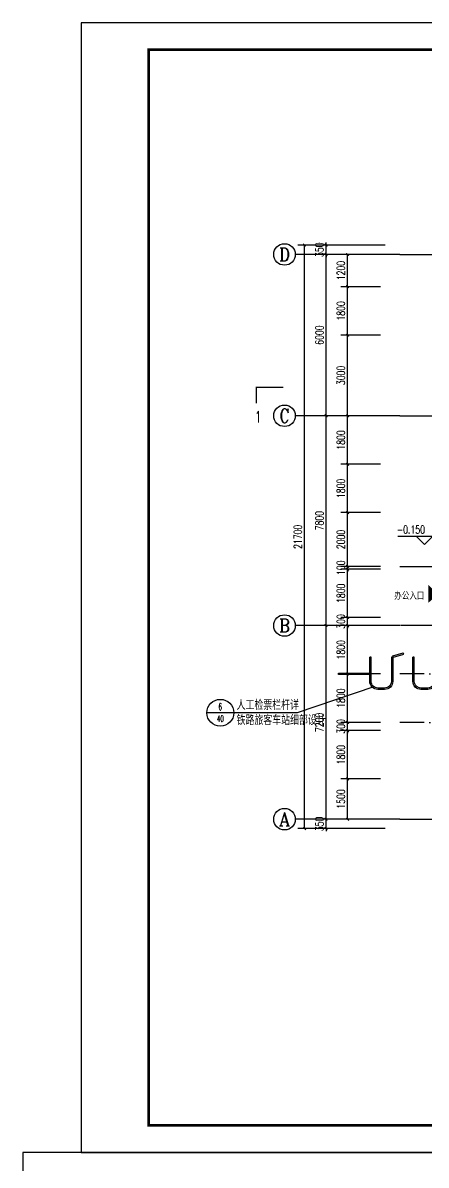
# Model space of a CAD drawing. Extents: x 63793 to 231107, y 20849 to 337643.
# Drawn here: x 124837 to 139816, y 207767 to 250242 of the extents above; entities that cross this region are included whole.
import ezdxf
from ezdxf.enums import TextEntityAlignment as Align

# ---------------------------------------------------------------- set-up
doc = ezdxf.new("R2010")
doc.units = 0
doc.header["$LTSCALE"] = 1000
doc.header["$MEASUREMENT"] = 0
doc.linetypes.add('DOTE', pattern=[2.42, 2, -0.2, 0.02, -0.2])
for name, color, linetype in [('AXIS', 3, 'Continuous'), ('AXIS_TEXT', 7, 'Continuous'), ('DIM_ELEV', 3, 'Continuous'), ('DIM_IDEN', 3, 'Continuous'), ('DIM_SYMB', 3, 'Continuous'), ('DOTE', 1, 'DOTE'), ('HX', 1, 'Continuous'), ('PUB_DIM', 3, 'Continuous'), ('PUB_TEXT', 7, 'Continuous'), ('PUB_TITLE', 4, 'Continuous'), ('WINDOW', 4, 'Continuous')]:
    doc.layers.add(name, color=color, linetype=linetype)
doc.styles.add('_HZTXT', font='txt.shx', dxfattribs={"width": 0.7, "bigfont": 'HZTXT.shx'})
doc.styles.add('_TCH_AXIS', font='COMPLEX', dxfattribs={"bigfont": 'GBCBIG'})
doc.styles.add('_TCH_DIM', font='SIMPLEX', dxfattribs={"bigfont": 'GBCBIG'})
doc.styles.add('_TCH_DIM_T3', font='SIMPLEX', dxfattribs={"width": 0.705882, "bigfont": 'GBCBIG'})
doc.styles.add('_TCH_LABEL', font='COMPLEX', dxfattribs={"bigfont": 'GBCBIG'})
doc.styles.add('COMPLEX', font='COMPLEX')
doc.styles.add('TXT', font='SimSun.ttf', dxfattribs={"width": 0.75})
doc.dimstyles.new('_TCH_ARCH&&100', dxfattribs={"dimtxt": 297.5, "dimasz": 100, "dimexe": 250, "dimexo": 300, "dimgap": 100, "dimtad": 1, "dimdec": 0, "dimzin": 0, "dimdsep": 46, "dimtxsty": '_TCH_DIM_T3', "dimblk": 'ARCHTICK', "dimcen": 0.09, "dimclrt": 7, "dimazin": 2, "dimtfac": 1, "dimtdec": 0, "dimtix": 1, "dimtmove": 2, "dimatfit": 3, "dimfxl": 0, "dimtolj": 1, "dimtzin": 0, "dimarcsym": 0})

# ---------------------------------------------------------------- blocks, each defined once
blk = doc.blocks.new('A$C3B206A9B')
at = {"layer": 'HX'}
blk.add_lwpolyline([(597, 0, 0, 1200, 0), (600, 631, 1200, 1200, 0)], format="xyseb", dxfattribs=at)
blk = doc.blocks.new('_ArchTick')
at = {"color": 0, "linetype": 'ByBlock', "const_width": 0.4}
blk.add_lwpolyline([(-0.5, -0.5), (0.5, 0.5)], dxfattribs=at)
blk = doc.blocks.new('*D1283')
at = {"layer": 'Defpoints', "color": 0, "transparency": 16777216}
for p in [(136899, 222131), (138424, 222131), (138424, 220631)]:
    blk.add_point(p, dxfattribs=at)
at = {"layer": 'PUB_DIM', "color": 0, "lineweight": -2, "transparency": 16777216}
for p, q in [((138124, 222131), (136649, 222131)), ((136899, 220631), (136899, 222131)), ((138124, 220631), (136649, 220631))]:
    blk.add_line(p, q, dxfattribs=at)
at = {"layer": 'PUB_DIM', "color": 0, "lineweight": -2, "transparency": 16777216, "xscale": 100, "yscale": 100, "zscale": 100}
for p, rotation in [((136899, 222131), 90), ((136899, 220631), 270)]:
    blk.add_blockref('_ArchTick', p, dxfattribs=dict(at, rotation=rotation))
at = {"layer": 'PUB_DIM', "color": 7, "transparency": 16777216, "insert": (136651, 221381), "char_height": 297.5, "attachment_point": 5, "rotation": 90, "style": '_TCH_DIM_T3'}
blk.add_mtext('\\A1;1500', dxfattribs=at)
blk = doc.blocks.new('*D1284')
at = {"layer": 'Defpoints', "color": 0, "transparency": 16777216}
for p in [(136899, 223931), (138424, 223931), (138424, 222131)]:
    blk.add_point(p, dxfattribs=at)
at = {"layer": 'PUB_DIM', "color": 0, "lineweight": -2, "transparency": 16777216}
for p, q in [((138124, 223931), (136649, 223931)), ((136899, 222131), (136899, 223931)), ((138124, 222131), (136649, 222131))]:
    blk.add_line(p, q, dxfattribs=at)
at = {"layer": 'PUB_DIM', "color": 0, "lineweight": -2, "transparency": 16777216, "xscale": 100, "yscale": 100, "zscale": 100}
for p, rotation in [((136899, 223931), 90), ((136899, 222131), 270)]:
    blk.add_blockref('_ArchTick', p, dxfattribs=dict(at, rotation=rotation))
at = {"layer": 'PUB_DIM', "color": 7, "transparency": 16777216, "insert": (136651, 223031), "char_height": 297.5, "attachment_point": 5, "rotation": 90, "style": '_TCH_DIM_T3'}
blk.add_mtext('\\A1;1800', dxfattribs=at)
blk = doc.blocks.new('*D1285')
at = {"layer": 'Defpoints', "color": 0, "transparency": 16777216}
for p in [(136899, 224231), (138424, 224231), (138424, 223931)]:
    blk.add_point(p, dxfattribs=at)
at = {"layer": 'PUB_DIM', "color": 0, "lineweight": -2, "transparency": 16777216}
for p, q in [((136899, 224231), (136899, 224331)), ((138124, 224231), (136649, 224231)), ((138124, 223931), (136649, 223931)), ((136899, 223931), (136899, 224231)), ((136899, 223931), (136899, 223831))]:
    blk.add_line(p, q, dxfattribs=at)
at = {"layer": 'PUB_DIM', "color": 0, "lineweight": -2, "transparency": 16777216, "xscale": 100, "yscale": 100, "zscale": 100}
for p, rotation in [((136899, 224231), 270), ((136899, 223931), 90)]:
    blk.add_blockref('_ArchTick', p, dxfattribs=dict(at, rotation=rotation))
at = {"layer": 'PUB_DIM', "color": 7, "transparency": 16777216, "insert": (136651, 224081), "char_height": 297.5, "attachment_point": 5, "rotation": 90, "style": '_TCH_DIM_T3'}
blk.add_mtext('\\A1;300', dxfattribs=at)
blk = doc.blocks.new('*D1286')
at = {"layer": 'Defpoints', "color": 0, "transparency": 16777216}
for p in [(136899, 226031), (138424, 226031), (138424, 224231)]:
    blk.add_point(p, dxfattribs=at)
at = {"layer": 'PUB_DIM', "color": 0, "lineweight": -2, "transparency": 16777216}
for p, q in [((138124, 226031), (136649, 226031)), ((136899, 224231), (136899, 226031)), ((138124, 224231), (136649, 224231))]:
    blk.add_line(p, q, dxfattribs=at)
at = {"layer": 'PUB_DIM', "color": 0, "lineweight": -2, "transparency": 16777216, "xscale": 100, "yscale": 100, "zscale": 100}
for p, rotation in [((136899, 226031), 90), ((136899, 224231), 270)]:
    blk.add_blockref('_ArchTick', p, dxfattribs=dict(at, rotation=rotation))
at = {"layer": 'PUB_DIM', "color": 7, "transparency": 16777216, "insert": (136651, 225131), "char_height": 297.5, "attachment_point": 5, "rotation": 90, "style": '_TCH_DIM_T3'}
blk.add_mtext('\\A1;1800', dxfattribs=at)
blk = doc.blocks.new('*D1287')
at = {"layer": 'Defpoints', "color": 0, "transparency": 16777216}
for p in [(136899, 227831), (138424, 227831), (138424, 226031)]:
    blk.add_point(p, dxfattribs=at)
at = {"layer": 'PUB_DIM', "color": 0, "lineweight": -2, "transparency": 16777216}
for p, q in [((138124, 227831), (136649, 227831)), ((136899, 226031), (136899, 227831)), ((138124, 226031), (136649, 226031))]:
    blk.add_line(p, q, dxfattribs=at)
at = {"layer": 'PUB_DIM', "color": 0, "lineweight": -2, "transparency": 16777216, "xscale": 100, "yscale": 100, "zscale": 100}
for p, rotation in [((136899, 227831), 90), ((136899, 226031), 270)]:
    blk.add_blockref('_ArchTick', p, dxfattribs=dict(at, rotation=rotation))
at = {"layer": 'PUB_DIM', "color": 7, "transparency": 16777216, "insert": (136651, 226931), "char_height": 297.5, "attachment_point": 5, "rotation": 90, "style": '_TCH_DIM_T3'}
blk.add_mtext('\\A1;1800', dxfattribs=at)
blk = doc.blocks.new('*D1288')
at = {"layer": 'Defpoints', "color": 0, "transparency": 16777216}
for p in [(136899, 228131), (138424, 228131), (138424, 227831)]:
    blk.add_point(p, dxfattribs=at)
at = {"layer": 'PUB_DIM', "color": 0, "lineweight": -2, "transparency": 16777216}
for p, q in [((138124, 228131), (136649, 228131)), ((136899, 228131), (136899, 228231)), ((136899, 227831), (136899, 228131)), ((138124, 227831), (136649, 227831)), ((136899, 227831), (136899, 227731))]:
    blk.add_line(p, q, dxfattribs=at)
at = {"layer": 'PUB_DIM', "color": 0, "lineweight": -2, "transparency": 16777216, "xscale": 100, "yscale": 100, "zscale": 100}
for p, rotation in [((136899, 228131), 270), ((136899, 227831), 90)]:
    blk.add_blockref('_ArchTick', p, dxfattribs=dict(at, rotation=rotation))
at = {"layer": 'PUB_DIM', "color": 7, "transparency": 16777216, "insert": (136651, 227981), "char_height": 297.5, "attachment_point": 5, "rotation": 90, "style": '_TCH_DIM_T3'}
blk.add_mtext('\\A1;300', dxfattribs=at)
blk = doc.blocks.new('*D1289')
at = {"layer": 'Defpoints', "color": 0, "transparency": 16777216}
for p in [(136899, 229931), (138424, 229931), (138424, 228131)]:
    blk.add_point(p, dxfattribs=at)
at = {"layer": 'PUB_DIM', "color": 0, "lineweight": -2, "transparency": 16777216}
for p, q in [((138124, 229931), (136649, 229931)), ((136899, 228131), (136899, 229931)), ((138124, 228131), (136649, 228131))]:
    blk.add_line(p, q, dxfattribs=at)
at = {"layer": 'PUB_DIM', "color": 0, "lineweight": -2, "transparency": 16777216, "xscale": 100, "yscale": 100, "zscale": 100}
for p, rotation in [((136899, 229931), 90), ((136899, 228131), 270)]:
    blk.add_blockref('_ArchTick', p, dxfattribs=dict(at, rotation=rotation))
at = {"layer": 'PUB_DIM', "color": 7, "transparency": 16777216, "insert": (136651, 229031), "char_height": 297.5, "attachment_point": 5, "rotation": 90, "style": '_TCH_DIM_T3'}
blk.add_mtext('\\A1;1800', dxfattribs=at)
blk = doc.blocks.new('*D1290')
at = {"layer": 'Defpoints', "color": 0, "transparency": 16777216}
for p in [(136899, 230031), (138424, 230031), (138424, 229931)]:
    blk.add_point(p, dxfattribs=at)
at = {"layer": 'PUB_DIM', "color": 0, "lineweight": -2, "transparency": 16777216}
for p, q in [((138124, 230031), (136649, 230031)), ((138124, 229931), (136649, 229931)), ((136899, 230031), (136899, 230131)), ((136899, 229931), (136899, 230031)), ((136899, 229931), (136899, 229831))]:
    blk.add_line(p, q, dxfattribs=at)
at = {"layer": 'PUB_DIM', "color": 0, "lineweight": -2, "transparency": 16777216, "xscale": 100, "yscale": 100, "zscale": 100}
for p, rotation in [((136899, 230031), 270), ((136899, 229931), 90)]:
    blk.add_blockref('_ArchTick', p, dxfattribs=dict(at, rotation=rotation))
at = {"layer": 'PUB_DIM', "color": 7, "transparency": 16777216, "insert": (136651, 229981), "char_height": 297.5, "attachment_point": 5, "rotation": 90, "style": '_TCH_DIM_T3'}
blk.add_mtext('\\A1;100', dxfattribs=at)
blk = doc.blocks.new('*D1291')
at = {"layer": 'Defpoints', "color": 0, "transparency": 16777216}
for p in [(136899, 232032), (138424, 232032), (138424, 230031)]:
    blk.add_point(p, dxfattribs=at)
at = {"layer": 'PUB_DIM', "color": 0, "lineweight": -2, "transparency": 16777216}
for p, q in [((138124, 232032), (136649, 232032)), ((136899, 230031), (136899, 232032)), ((138124, 230031), (136649, 230031))]:
    blk.add_line(p, q, dxfattribs=at)
at = {"layer": 'PUB_DIM', "color": 0, "lineweight": -2, "transparency": 16777216, "xscale": 100, "yscale": 100, "zscale": 100}
for p, rotation in [((136899, 232032), 90), ((136899, 230031), 270)]:
    blk.add_blockref('_ArchTick', p, dxfattribs=dict(at, rotation=rotation))
at = {"layer": 'PUB_DIM', "color": 7, "transparency": 16777216, "insert": (136651, 231031), "char_height": 297.5, "attachment_point": 5, "rotation": 90, "style": '_TCH_DIM_T3'}
blk.add_mtext('\\A1;2000', dxfattribs=at)
blk = doc.blocks.new('*D1292')
at = {"layer": 'Defpoints', "color": 0, "transparency": 16777216}
for p in [(136899, 233832), (138424, 233832), (138424, 232032)]:
    blk.add_point(p, dxfattribs=at)
at = {"layer": 'PUB_DIM', "color": 0, "lineweight": -2, "transparency": 16777216}
for p, q in [((138124, 233832), (136649, 233832)), ((136899, 232032), (136899, 233832)), ((138124, 232032), (136649, 232032))]:
    blk.add_line(p, q, dxfattribs=at)
at = {"layer": 'PUB_DIM', "color": 0, "lineweight": -2, "transparency": 16777216, "xscale": 100, "yscale": 100, "zscale": 100}
for p, rotation in [((136899, 233832), 90), ((136899, 232032), 270)]:
    blk.add_blockref('_ArchTick', p, dxfattribs=dict(at, rotation=rotation))
at = {"layer": 'PUB_DIM', "color": 7, "transparency": 16777216, "insert": (136651, 232932), "char_height": 297.5, "attachment_point": 5, "rotation": 90, "style": '_TCH_DIM_T3'}
blk.add_mtext('\\A1;1800', dxfattribs=at)
blk = doc.blocks.new('*D1293')
at = {"layer": 'Defpoints', "color": 0, "transparency": 16777216}
for p in [(136899, 235631), (138424, 235631), (138424, 233832)]:
    blk.add_point(p, dxfattribs=at)
at = {"layer": 'PUB_DIM', "color": 0, "lineweight": -2, "transparency": 16777216}
for p, q in [((138124, 235631), (136649, 235631)), ((136899, 233832), (136899, 235631)), ((138124, 233832), (136649, 233832))]:
    blk.add_line(p, q, dxfattribs=at)
at = {"layer": 'PUB_DIM', "color": 0, "lineweight": -2, "transparency": 16777216, "xscale": 100, "yscale": 100, "zscale": 100}
for p, rotation in [((136899, 235631), 90), ((136899, 233832), 270)]:
    blk.add_blockref('_ArchTick', p, dxfattribs=dict(at, rotation=rotation))
at = {"layer": 'PUB_DIM', "color": 7, "transparency": 16777216, "insert": (136651, 234731), "char_height": 297.5, "attachment_point": 5, "rotation": 90, "style": '_TCH_DIM_T3'}
blk.add_mtext('\\A1;1800', dxfattribs=at)
blk = doc.blocks.new('*D1294')
at = {"layer": 'Defpoints', "color": 0, "transparency": 16777216}
for p in [(136899, 238631), (138424, 238631), (138424, 235631)]:
    blk.add_point(p, dxfattribs=at)
at = {"layer": 'PUB_DIM', "color": 0, "lineweight": -2, "transparency": 16777216}
for p, q in [((138124, 238631), (136649, 238631)), ((136899, 235631), (136899, 238631)), ((138124, 235631), (136649, 235631))]:
    blk.add_line(p, q, dxfattribs=at)
at = {"layer": 'PUB_DIM', "color": 0, "lineweight": -2, "transparency": 16777216, "xscale": 100, "yscale": 100, "zscale": 100}
for p, rotation in [((136899, 238631), 90), ((136899, 235631), 270)]:
    blk.add_blockref('_ArchTick', p, dxfattribs=dict(at, rotation=rotation))
at = {"layer": 'PUB_DIM', "color": 7, "transparency": 16777216, "insert": (136651, 237131), "char_height": 297.5, "attachment_point": 5, "rotation": 90, "style": '_TCH_DIM_T3'}
blk.add_mtext('\\A1;3000', dxfattribs=at)
blk = doc.blocks.new('*D1295')
at = {"layer": 'Defpoints', "color": 0, "transparency": 16777216}
for p in [(136899, 240431), (138424, 240431), (138424, 238631)]:
    blk.add_point(p, dxfattribs=at)
at = {"layer": 'PUB_DIM', "color": 0, "lineweight": -2, "transparency": 16777216}
for p, q in [((138124, 240431), (136649, 240431)), ((136899, 238631), (136899, 240431)), ((138124, 238631), (136649, 238631))]:
    blk.add_line(p, q, dxfattribs=at)
at = {"layer": 'PUB_DIM', "color": 0, "lineweight": -2, "transparency": 16777216, "xscale": 100, "yscale": 100, "zscale": 100}
for p, rotation in [((136899, 240431), 90), ((136899, 238631), 270)]:
    blk.add_blockref('_ArchTick', p, dxfattribs=dict(at, rotation=rotation))
at = {"layer": 'PUB_DIM', "color": 7, "transparency": 16777216, "insert": (136651, 239531), "char_height": 297.5, "attachment_point": 5, "rotation": 90, "style": '_TCH_DIM_T3'}
blk.add_mtext('\\A1;1800', dxfattribs=at)
blk = doc.blocks.new('*D1296')
at = {"layer": 'Defpoints', "color": 0, "transparency": 16777216}
for p in [(136899, 241631), (138424, 241631), (138424, 240431)]:
    blk.add_point(p, dxfattribs=at)
at = {"layer": 'PUB_DIM', "color": 0, "lineweight": -2, "transparency": 16777216}
for p, q in [((138124, 241631), (136649, 241631)), ((136899, 240431), (136899, 241631)), ((138124, 240431), (136649, 240431))]:
    blk.add_line(p, q, dxfattribs=at)
at = {"layer": 'PUB_DIM', "color": 0, "lineweight": -2, "transparency": 16777216, "xscale": 100, "yscale": 100, "zscale": 100}
for p, rotation in [((136899, 241631), 90), ((136899, 240431), 270)]:
    blk.add_blockref('_ArchTick', p, dxfattribs=dict(at, rotation=rotation))
at = {"layer": 'PUB_DIM', "color": 7, "transparency": 16777216, "insert": (136651, 241031), "char_height": 297.5, "attachment_point": 5, "rotation": 90, "style": '_TCH_DIM_T3'}
blk.add_mtext('\\A1;1200', dxfattribs=at)
blk = doc.blocks.new('*D1379')
at = {"layer": 'AXIS', "color": 0, "lineweight": -2, "transparency": 16777216}
for p, q in [((138299, 220631), (135849, 220631)), ((136099, 220631), (136099, 220731)), ((136099, 220281), (136099, 220631)), ((138299, 220281), (135849, 220281)), ((136099, 220281), (136099, 220181))]:
    blk.add_line(p, q, dxfattribs=at)
at = {"layer": 'Defpoints', "color": 0, "transparency": 16777216}
for p in [(136099, 220631), (138599, 220631), (138599, 220281)]:
    blk.add_point(p, dxfattribs=at)
at = {"layer": 'AXIS', "color": 0, "lineweight": -2, "transparency": 16777216, "xscale": 100, "yscale": 100, "zscale": 100}
for p, rotation in [((136099, 220631), 270), ((136099, 220281), 90)]:
    blk.add_blockref('_ArchTick', p, dxfattribs=dict(at, rotation=rotation))
at = {"layer": 'AXIS', "color": 7, "transparency": 16777216, "insert": (135851, 220456), "char_height": 297.5, "attachment_point": 5, "rotation": 90, "style": '_TCH_DIM_T3'}
blk.add_mtext('\\A1;350', dxfattribs=at)
blk = doc.blocks.new('*D1380')
at = {"layer": 'AXIS', "color": 0, "lineweight": -2, "transparency": 16777216}
for p, q in [((138299, 227831), (135849, 227831)), ((136099, 220631), (136099, 227831)), ((138299, 220631), (135849, 220631))]:
    blk.add_line(p, q, dxfattribs=at)
at = {"layer": 'Defpoints', "color": 0, "transparency": 16777216}
for p in [(136099, 227831), (138599, 227831), (138599, 220631)]:
    blk.add_point(p, dxfattribs=at)
at = {"layer": 'AXIS', "color": 0, "lineweight": -2, "transparency": 16777216, "xscale": 100, "yscale": 100, "zscale": 100}
for p, rotation in [((136099, 227831), 90), ((136099, 220631), 270)]:
    blk.add_blockref('_ArchTick', p, dxfattribs=dict(at, rotation=rotation))
at = {"layer": 'AXIS', "color": 7, "transparency": 16777216, "insert": (135851, 224231), "char_height": 297.5, "attachment_point": 5, "rotation": 90, "style": '_TCH_DIM_T3'}
blk.add_mtext('\\A1;7200', dxfattribs=at)
blk = doc.blocks.new('*D1381')
at = {"layer": 'AXIS', "color": 0, "lineweight": -2, "transparency": 16777216}
for p, q in [((138299, 235631), (135849, 235631)), ((136099, 227831), (136099, 235631)), ((138299, 227831), (135849, 227831))]:
    blk.add_line(p, q, dxfattribs=at)
at = {"layer": 'Defpoints', "color": 0, "transparency": 16777216}
for p in [(136099, 235631), (138599, 235631), (138599, 227831)]:
    blk.add_point(p, dxfattribs=at)
at = {"layer": 'AXIS', "color": 0, "lineweight": -2, "transparency": 16777216, "xscale": 100, "yscale": 100, "zscale": 100}
for p, rotation in [((136099, 235631), 90), ((136099, 227831), 270)]:
    blk.add_blockref('_ArchTick', p, dxfattribs=dict(at, rotation=rotation))
at = {"layer": 'AXIS', "color": 7, "transparency": 16777216, "insert": (135851, 231731), "char_height": 297.5, "attachment_point": 5, "rotation": 90, "style": '_TCH_DIM_T3'}
blk.add_mtext('\\A1;7800', dxfattribs=at)
blk = doc.blocks.new('*D1382')
at = {"layer": 'AXIS', "color": 0, "lineweight": -2, "transparency": 16777216}
for p, q in [((138299, 241631), (135849, 241631)), ((136099, 235631), (136099, 241631)), ((138299, 235631), (135849, 235631))]:
    blk.add_line(p, q, dxfattribs=at)
at = {"layer": 'Defpoints', "color": 0, "transparency": 16777216}
for p in [(136099, 241631), (138599, 241631), (138599, 235631)]:
    blk.add_point(p, dxfattribs=at)
at = {"layer": 'AXIS', "color": 0, "lineweight": -2, "transparency": 16777216, "xscale": 100, "yscale": 100, "zscale": 100}
for p, rotation in [((136099, 241631), 90), ((136099, 235631), 270)]:
    blk.add_blockref('_ArchTick', p, dxfattribs=dict(at, rotation=rotation))
at = {"layer": 'AXIS', "color": 7, "transparency": 16777216, "insert": (135851, 238631), "char_height": 297.5, "attachment_point": 5, "rotation": 90, "style": '_TCH_DIM_T3'}
blk.add_mtext('\\A1;6000', dxfattribs=at)
blk = doc.blocks.new('*D1383')
at = {"layer": 'AXIS', "color": 0, "lineweight": -2, "transparency": 16777216}
for p, q in [((138299, 241981), (135849, 241981)), ((136099, 241981), (136099, 242081)), ((136099, 241631), (136099, 241981)), ((138299, 241631), (135849, 241631)), ((136099, 241631), (136099, 241531))]:
    blk.add_line(p, q, dxfattribs=at)
at = {"layer": 'Defpoints', "color": 0, "transparency": 16777216}
for p in [(136099, 241981), (138599, 241981), (138599, 241631)]:
    blk.add_point(p, dxfattribs=at)
at = {"layer": 'AXIS', "color": 0, "lineweight": -2, "transparency": 16777216, "xscale": 100, "yscale": 100, "zscale": 100}
for p, rotation in [((136099, 241981), 270), ((136099, 241631), 90)]:
    blk.add_blockref('_ArchTick', p, dxfattribs=dict(at, rotation=rotation))
at = {"layer": 'AXIS', "color": 7, "transparency": 16777216, "insert": (135851, 241806), "char_height": 297.5, "attachment_point": 5, "rotation": 90, "style": '_TCH_DIM_T3'}
blk.add_mtext('\\A1;350', dxfattribs=at)
blk = doc.blocks.new('*D1384')
at = {"layer": 'AXIS', "color": 0, "lineweight": -2, "transparency": 16777216}
for p, q in [((138299, 241981), (135049, 241981)), ((135299, 220281), (135299, 241981)), ((138299, 220281), (135049, 220281))]:
    blk.add_line(p, q, dxfattribs=at)
at = {"layer": 'Defpoints', "color": 0, "transparency": 16777216}
for p in [(135299, 241981), (138599, 241981), (138599, 220281)]:
    blk.add_point(p, dxfattribs=at)
at = {"layer": 'AXIS', "color": 0, "lineweight": -2, "transparency": 16777216, "xscale": 100, "yscale": 100, "zscale": 100}
for p, rotation in [((135299, 241981), 90), ((135299, 220281), 270)]:
    blk.add_blockref('_ArchTick', p, dxfattribs=dict(at, rotation=rotation))
at = {"layer": 'AXIS', "color": 7, "transparency": 16777216, "insert": (135051, 231131), "char_height": 297.5, "attachment_point": 5, "rotation": 90, "style": '_TCH_DIM_T3'}
blk.add_mtext('\\A1;21700', dxfattribs=at)
blk = doc.blocks.new('_AXISO')
blk.add_circle((0, 0), 0.5)
at = {"layer": 'AXIS_TEXT', "style": 'COMPLEX', "width": 1.041667}
blk.add_attdef('A', text='', height=0.56, dxfattribs=at).set_placement((-0.25, -0.28), (0.25, -0.28), align=Align.FIT)

msp = doc.modelspace()

# ---------------------------------------------------------------- linework, layer by layer
at = {"layer": 'AXIS'}
for p, q in [((138837, 241631.2), (134955.8, 241631.2)), ((138837, 235631.2), (134955.8, 235631.2)), ((138837, 227831.2), (134955.8, 227831.2)), ((138837, 220631.2), (134955.8, 220631.2))]:
    msp.add_line(p, q, dxfattribs=at)
at = {"layer": 'DIM_ELEV'}
for p, q in [((140055.4, 231146), (138759.3, 231146)), ((139755.4, 230846), (139455.4, 231146)), ((139755.4, 230846), (140055.4, 231146))]:
    msp.add_line(p, q, dxfattribs=at)
at = {"layer": 'DIM_IDEN'}
for p, q in [((137877.4, 225553.8), (135025.1, 224587.1)), ((132671.5, 224587.1), (131671.5, 224587.1)), ((135025.1, 224587.1), (132671.5, 224587.1))]:
    msp.add_line(p, q, dxfattribs=at)
for centre, radius in [((137877.4, 225553.8), 0), ((132171.5, 224587.1), 500)]:
    msp.add_circle(centre, radius, dxfattribs=at)
at = {"layer": 'DIM_SYMB', "const_width": 50}
msp.add_lwpolyline([(133513.1, 236088.8), (133513.1, 236688.8), (134513.1, 236688.8)], dxfattribs=at)
at = {"layer": 'DOTE'}
for p, q in [((138837, 241631.2), (206199.3, 241631.2)), ((138837, 235631.2), (206199.3, 235631.2)), ((138837, 230031.2), (167413.1, 230031.2)), ((206199.3, 227831.2), (138837, 227831.2)), ((146999.3, 226031.2), (138837, 226031.2)), ((146999.3, 224231.2), (138837, 224231.2)), ((138837, 220631.2), (206199.3, 220631.2))]:
    msp.add_line(p, q, dxfattribs=at)
at = {"layer": 'PUB_TITLE'}
for points in [[(127007, 208242.4), (231107, 208242.4), (231107, 250242.4), (127007, 250242.4)], [(124837.4, 166242.4), (214037.4, 166242.4), (214037.4, 208242.4), (124837.4, 208242.4)]]:
    msp.add_lwpolyline(points, close=True, dxfattribs=at)
at = {"layer": 'PUB_TITLE', "const_width": 100}
msp.add_lwpolyline([(129507, 209242.4), (230107, 209242.4), (230107, 249242.4), (129507, 249242.4)], close=True, dxfattribs=at)
at = {"layer": 'WINDOW'}
for points in [[(138584.8, 226704), (138967.6, 226820)], [(138982.1, 226772.2), (138967.6, 226820)], [(137774.3, 226656.2), (137724.3, 226656.2)], [(138574.3, 226656.2), (138524.3, 226656.2)], [(138574.3, 226656.2), (138524.3, 226656.2)], [(138549.3, 226656.2), (138599.3, 226656.2)], [(138599.3, 226656.2), (138549.3, 226656.2)], [(138599.3, 226656.2), (138584.8, 226704)], [(138599.3, 226656.2), (138982.1, 226772.2)], [(139374.3, 226656.2), (139324.3, 226656.2)], [(137724.3, 226006.2), (136562.9, 226006.2), (136562.9, 226056.2), (137724.3, 226056.2)]]:
    msp.add_lwpolyline(points, dxfattribs=at)
for points in [[(138574.3, 226656.2), (138574.3, 225756.2, -0.4142136), (138274.3, 225456.2), (138024.3, 225456.2, -0.4142136), (137724.3, 225756.2), (137724.3, 226656.2)], [(138524.3, 226656.2), (138524.3, 225756.2, -0.4142136), (138274.3, 225506.2), (138024.3, 225506.2, -0.4142136), (137774.3, 225756.2), (137774.3, 226656.2)], [(140174.3, 226656.2), (140174.3, 225756.2, -0.4142136), (139874.3, 225456.2), (139624.3, 225456.2, -0.4142136), (139324.3, 225756.2), (139324.3, 226656.2)], [(140124.3, 226656.2), (140124.3, 225756.2, -0.4142136), (139874.3, 225506.2), (139624.3, 225506.2, -0.4142136), (139374.3, 225756.2), (139374.3, 226656.2)]]:
    msp.add_lwpolyline(points, format="xyb", dxfattribs=at)

# ---------------------------------------------------------------- block references
at = {"color": 3, "xscale": 0.5600000000267755, "yscale": 0.5600000000267755, "zscale": 0.5600000000267755, "rotation": 90}
msp.add_blockref('A$C3B206A9B', (140250.1, 228670.8), dxfattribs=at)
at = {"layer": 'AXIS'}
ref = msp.add_blockref('_AXISO', (134555.8, 241631.2), dxfattribs=dict(at, xscale=800, yscale=800, zscale=800))
ref.add_attrib('A', 'D', dxfattribs={"layer": 'AXIS_TEXT', "height": 497.4, "style": '_TCH_AXIS'}).set_placement((134354.5, 241382.4), (134757.2, 241382.4), align=Align.FIT)
ref = msp.add_blockref('_AXISO', (134555.8, 235631.2), dxfattribs=dict(at, xscale=800, yscale=800, zscale=800))
ref.add_attrib('A', 'C', dxfattribs={"layer": 'AXIS_TEXT', "height": 520.8, "style": '_TCH_AXIS'}).set_placement((134369.8, 235370.8), (134741.8, 235370.8), align=Align.FIT)
ref = msp.add_blockref('_AXISO', (134555.8, 227831.2), dxfattribs=dict(at, xscale=800, yscale=800, zscale=800))
ref.add_attrib('A', 'B', dxfattribs={"layer": 'AXIS_TEXT', "height": 497.4, "style": '_TCH_AXIS'}).set_placement((134354.5, 227582.4), (134757.2, 227582.4), align=Align.FIT)
ref = msp.add_blockref('_AXISO', (134555.8, 220631.2), dxfattribs=dict(at, xscale=800, yscale=800, zscale=800))
ref.add_attrib('A', 'A', dxfattribs={"layer": 'AXIS_TEXT', "height": 485.9, "style": '_TCH_AXIS'}).set_placement((134347.6, 220388.2), (134764.1, 220388.2), align=Align.FIT)

# ---------------------------------------------------------------- texts
at = {"layer": 'PUB_TEXT'}
for s, height, style, width, p in [('1', 425, '_TCH_LABEL', 0.705882, (133448.8, 235376.3)), ('-0.150', 297.5, '_TCH_DIM', 0.705882, (138729.3, 231251)), ('人工检票栏杆详', 350, '_HZTXT', 0.7, (132776.5, 224692.1)), ('铁路旅客车站细部设计', 350, '_HZTXT', 0.7, (132776.5, 224132.1))]:
    msp.add_text(s, height=height, dxfattribs=dict(at, style=style, width=width)).set_placement(p)
at = {"layer": 'PUB_TEXT', "color": 7, "style": 'TXT', "width": 0.75}
msp.add_text('办公入口', height=265.82, dxfattribs=at).set_placement((138631.9, 228818.4))
at = {"layer": 'PUB_TEXT', "style": '_HZTXT', "width": 0.7}
for s, height, p, p2 in [('6', 266.8, (132109.2, 224678.9), (132233.7, 224678.9)), ('40', 246.13, (132042.2, 224246.2), (132300.7, 224246.2))]:
    msp.add_text(s, height=height, dxfattribs=at).set_placement(p, p2, align=Align.FIT)

# ---------------------------------------------------------------- dimensions: what is measured, and where the dimension line sits
at = {"layer": 'AXIS'}
for p1, p2, distance, text, picture, middle in [((138599.3, 241631.2), (138599.3, 241981.2), 2500, '350', '*D1383', (135850.5, 241806.2)), ((138599.3, 220281.2), (138599.3, 241981.2), 3300, '21700', '*D1384', (135050.5, 231131.2)), ((138599.3, 235631.2), (138599.3, 241631.2), 2500, '6000', '*D1382', (135850.5, 238631.2)), ((138599.3, 227831.2), (138599.3, 235631.2), 2500, '7800', '*D1381', (135850.5, 231731.2)), ((138599.3, 220631.2), (138599.3, 227831.2), 2500, '7200', '*D1380', (135850.5, 224231.2)), ((138599.3, 220281.2), (138599.3, 220631.2), 2500, '350', '*D1379', (135850.5, 220456.2))]:
    dim = msp.add_aligned_dim(p1=p1, p2=p2, distance=distance, text=text, dimstyle='_TCH_ARCH&&100', dxfattribs=at)
    dim.commit()
    dim.dimension.update_dxf_attribs({"geometry": picture, "text_midpoint": middle})
at = {"layer": 'PUB_DIM'}
for p1, p2, text, picture, middle in [((138424.3, 240431.2), (138424.3, 241631.2), '1200', '*D1296', (136650.5, 241031.2)), ((138424.3, 238631.2), (138424.3, 240431.2), '1800', '*D1295', (136650.5, 239531.2)), ((138424.3, 235631.2), (138424.3, 238631.2), '3000', '*D1294', (136650.5, 237131.2)), ((138424.3, 233831.5), (138424.3, 235631.2), '1800', '*D1293', (136650.5, 234731.3)), ((138424.3, 232031.5), (138424.3, 233831.5), '1800', '*D1292', (136650.5, 232931.5)), ((138424.3, 230031.2), (138424.3, 232031.5), '2000', '*D1291', (136650.5, 231031.3)), ((138424.3, 229931.2), (138424.3, 230031.2), '100', '*D1290', (136650.5, 229981.2)), ((138424.3, 228131.2), (138424.3, 229931.2), '1800', '*D1289', (136650.5, 229031.2)), ((138424.3, 227831.2), (138424.3, 228131.2), '300', '*D1288', (136650.5, 227981.2)), ((138424.3, 226031.2), (138424.3, 227831.2), '1800', '*D1287', (136650.5, 226931.2)), ((138424.3, 224231.2), (138424.3, 226031.2), '1800', '*D1286', (136650.5, 225131.2)), ((138424.3, 223930.8), (138424.3, 224231.2), '300', '*D1285', (136650.5, 224081)), ((138424.3, 222130.8), (138424.3, 223930.8), '1800', '*D1284', (136650.5, 223030.8)), ((138424.3, 220631.2), (138424.3, 222130.8), '1500', '*D1283', (136650.5, 221381))]:
    dim = msp.add_aligned_dim(p1=p1, p2=p2, distance=1525, text=text, dimstyle='_TCH_ARCH&&100', dxfattribs=at)
    dim.commit()
    dim.dimension.update_dxf_attribs({"geometry": picture, "text_midpoint": middle})

doc.saveas('drawing.dxf')
